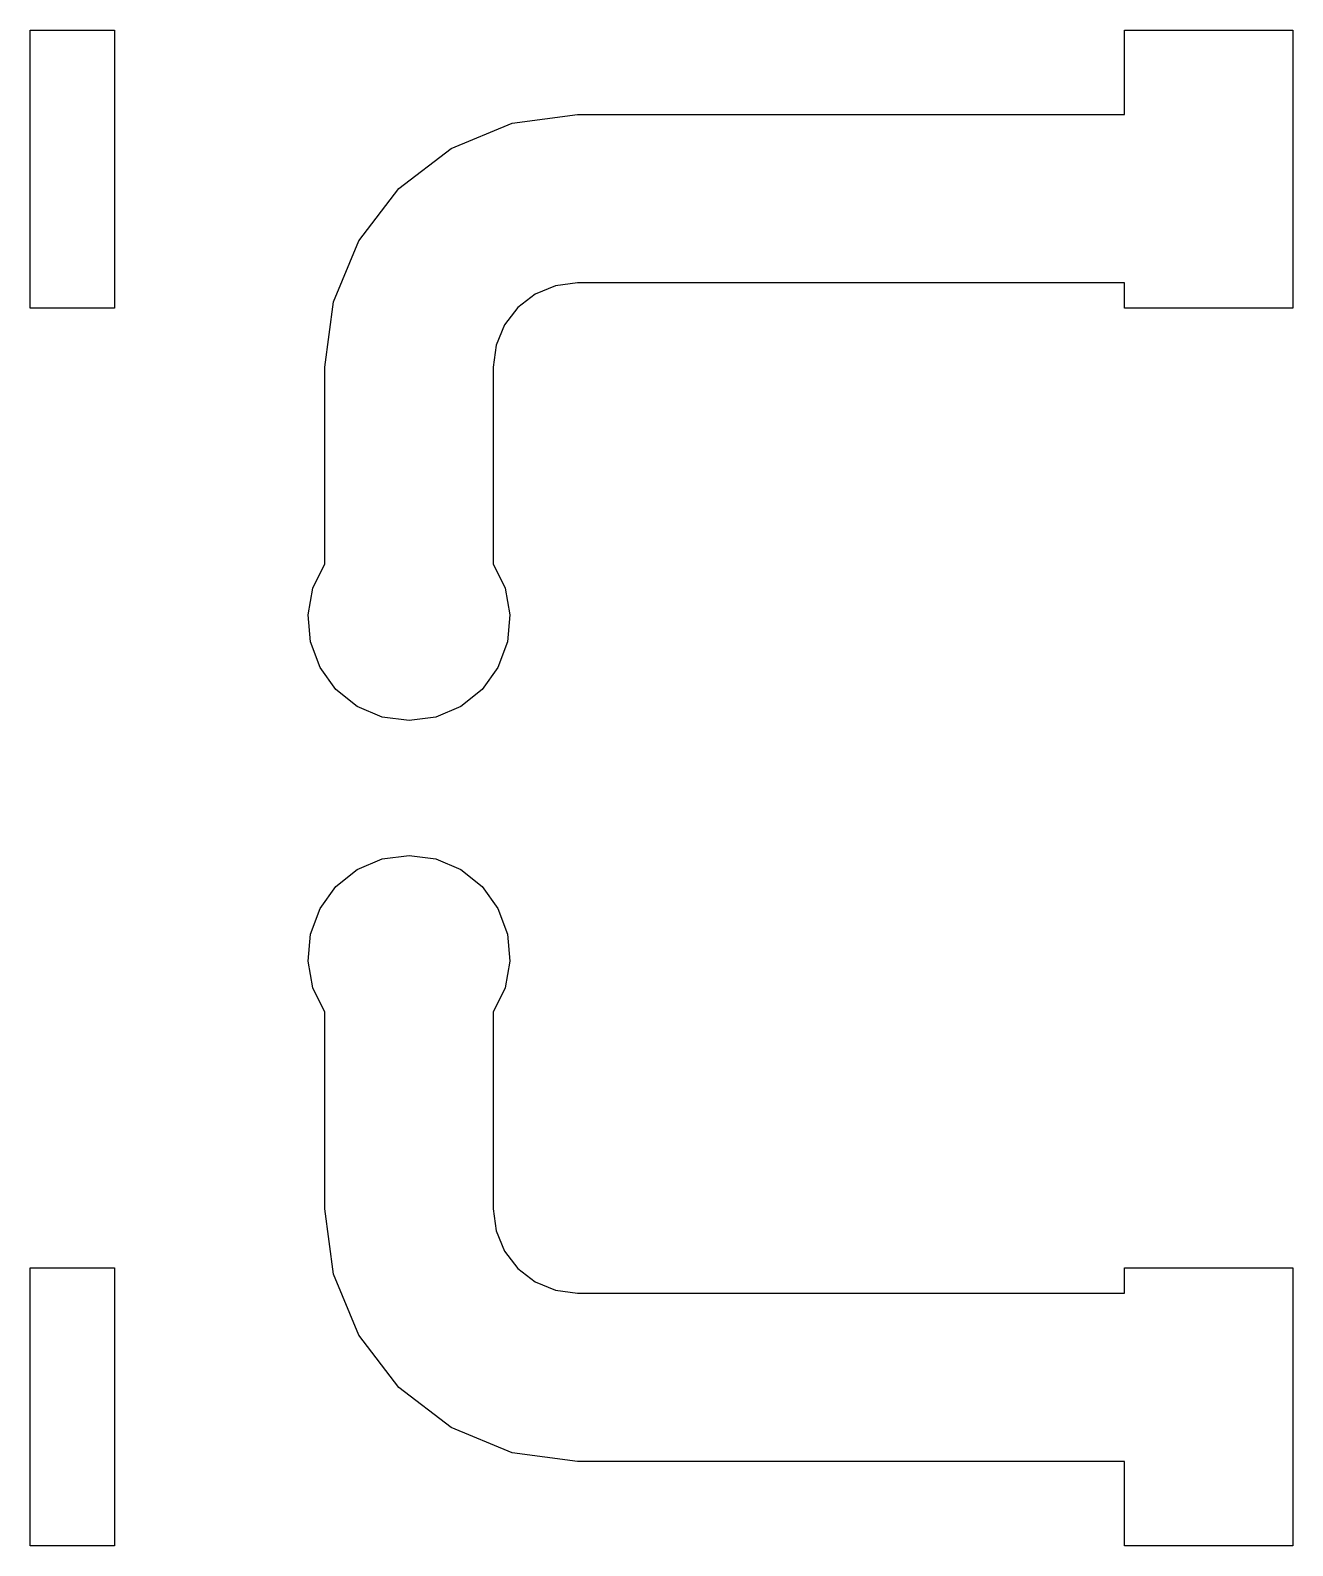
# Model space of a CAD drawing. Extents: x -0.75 to 0.75, y -0.9 to 0.9.
import ezdxf

# ---------------------------------------------------------------- set-up
doc = ezdxf.new("R2010")
doc.units = 0
doc.header["$MEASUREMENT"] = 0
doc.layers.add('L1', color=7, linetype='Continuous')

msp = doc.modelspace()

# ---------------------------------------------------------------- linework, layer by layer
at = {"layer": 'L1'}
for points in [[(-0.75, 0.9), (-0.65, 0.9), (-0.65, 0.57), (-0.75, 0.57)], [(-0.2, 0.2663), (-0.1859, 0.2373), (-0.1801, 0.2056), (-0.183, 0.1735), (-0.1943, 0.1433), (-0.2132, 0.1171), (-0.2384, 0.097), (-0.268, 0.0843), (-0.3, 0.08), (-0.332, 0.0843), (-0.3616, 0.097), (-0.3868, 0.1171), (-0.4057, 0.1433), (-0.417, 0.1735), (-0.4199, 0.2056), (-0.4141, 0.2373), (-0.4, 0.2663), (-0.4, 0.5), (-0.3898, 0.5776), (-0.3598, 0.65), (-0.3121, 0.7121), (-0.25, 0.7598), (-0.1776, 0.7898), (-0.1, 0.8), (0.55, 0.8), (0.55, 0.9), (0.75, 0.9), (0.75, 0.57), (0.55, 0.57), (0.55, 0.6), (-0.1, 0.6), (-0.1259, 0.5966), (-0.15, 0.5866), (-0.1707, 0.5707), (-0.1866, 0.55), (-0.1966, 0.5259), (-0.2, 0.5)], [(-0.4, -0.2663), (-0.4141, -0.2373), (-0.4199, -0.2056), (-0.417, -0.1735), (-0.4057, -0.1433), (-0.3868, -0.1171), (-0.3616, -0.097), (-0.332, -0.0843), (-0.3, -0.08), (-0.268, -0.0843), (-0.2384, -0.097), (-0.2132, -0.1171), (-0.1943, -0.1433), (-0.183, -0.1735), (-0.1801, -0.2056), (-0.1859, -0.2373), (-0.2, -0.2663), (-0.2, -0.5), (-0.1966, -0.5259), (-0.1866, -0.55), (-0.1707, -0.5707), (-0.15, -0.5866), (-0.1259, -0.5966), (-0.1, -0.6), (0.55, -0.6), (0.55, -0.57), (0.75, -0.57), (0.75, -0.9), (0.55, -0.9), (0.55, -0.8), (-0.1, -0.8), (-0.1776, -0.7898), (-0.25, -0.7598), (-0.3121, -0.7121), (-0.3598, -0.65), (-0.3898, -0.5776), (-0.4, -0.5)], [(-0.65, -0.9), (-0.75, -0.9), (-0.75, -0.57), (-0.65, -0.57)]]:
    msp.add_lwpolyline(points, close=True, dxfattribs=at)

doc.saveas('drawing.dxf')
